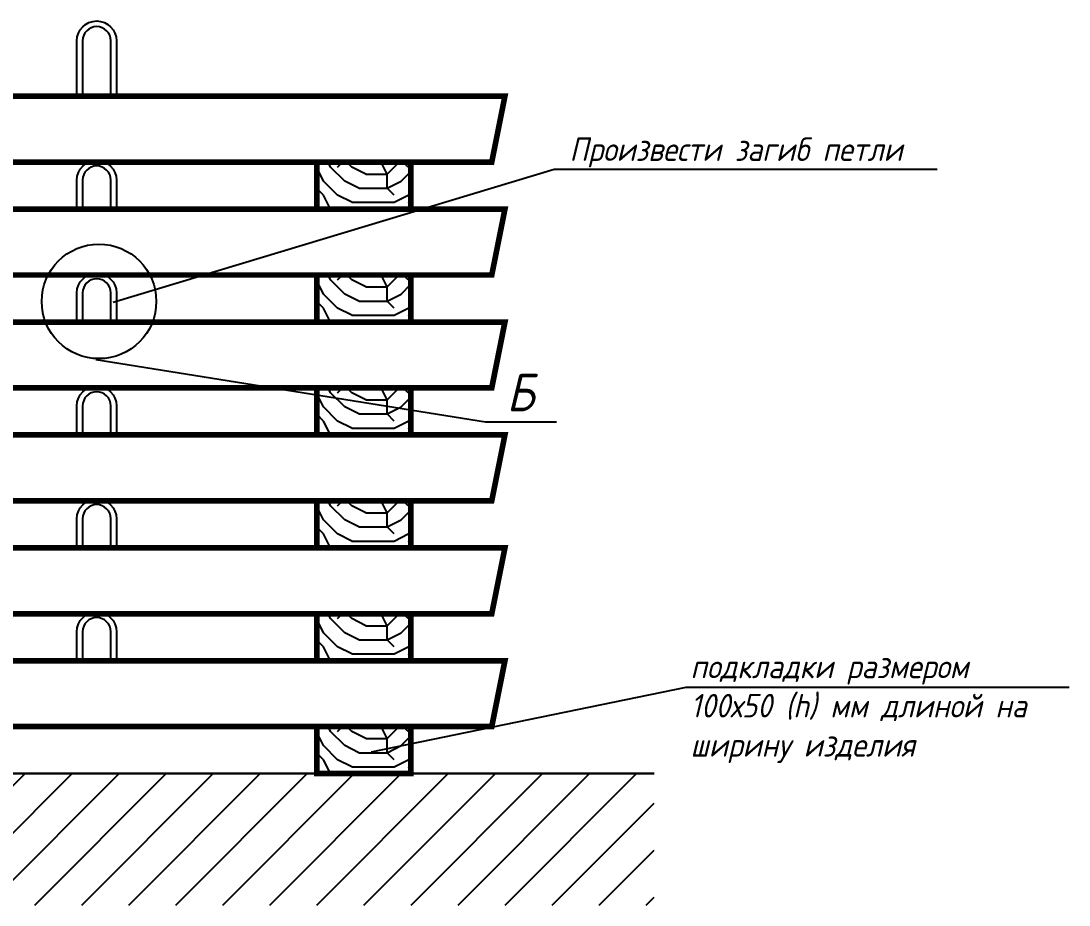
# Model space of a CAD drawing. Header units: millimetres. Extents: x -300689 to 10556, y -104928 to 107291.
# Drawn here: x -16387.2 to -16275.8, y 28388.1 to 28482.1 of the extents above; entities that cross this region are included whole.
import ezdxf

# ---------------------------------------------------------------- set-up
doc = ezdxf.new("R2010")
doc.units = ezdxf.units.MM
doc.layers.add('линии', color=7, linetype='Continuous')
doc.layers.add('Основная', color=7, linetype='Continuous', lineweight=30)
doc.layers.add('толстая', color=7, linetype='Continuous', lineweight=60)
doc.styles.add('чертежный', font='isocpeui.ttf', dxfattribs={"width": 0.9})

msp = doc.modelspace()

# ---------------------------------------------------------------- hatches: boundary and pattern name
at = {"layer": 'линии', "linetype": 'ByBlock', "ltscale": 0.25}
h = msp.add_hatch(dxfattribs=at)
h.set_pattern_fill('TRONCO', color=256, scale=15, style=0, pattern_type=2)
h.set_pattern_definition([(0, (-482.035, -1567.964), (15, 15), [4.5, -10.5]), (0, (-482.035, -1567.214), (15, 15), [4.5, -10.5]), (0, (-481.285, -1565.714), (15, 15), [3, -12]), (0, (-480.535, -1564.214), (15, 15), [2.25, -12.75]), (0, (-480.535, -1562.714), (15, 15), [1.5, -13.5]), (0, (-484.285, -1561.214), (15, 15), [0.75, -3.75, 0.75, -9.75]), (0, (-482.035, -1560.464), (15, 15), [0.75, -6, 2.25, -6]), (0, (-479.035, -1559.714), (15, 15), [0.75, -0.75, 0.75, -12.75]), (0, (-479.785, -1558.964), (15, 15), [0.75, -14.25]), (0, (-480.535, -1557.464), (15, 15), [2.25, -12.75]), (0, (-480.535, -1555.964), (15, 15), [3, -12]), (0, (-481.285, -1554.464), (15, 15), [3.75, -4.5, 0.75, -6]), (90, (-487.285, -1563.464), (-15, 15), [0.75, -1.5, 3.75, -9]), (90, (-486.535, -1561.964), (-15, 15), [0.75, -0.75, 2.25, -11.25]), (90, (-485.785, -1555.964), (-15, 15), [1.5, -13.5]), (90, (-485.035, -1561.964), (-15, 15), [3, -4.5, 0.75, -6.75]), (90, (-484.285, -1553.714), (-15, 15), [0.75, -14.25]), (90, (-483.535, -1561.214), (-15, 15), [2.25, -12.75]), (90, (-482.035, -1560.464), (-15, 15), [1.5, -13.5]), (90, (-480.535, -1560.464), (-15, 15), [0.75, -2.25, 2.25, -9.75]), (90, (-479.785, -1559.714), (-15, 15), [0.75, -14.25]), (90, (-479.035, -1562.714), (-15, 15), [2.1, -12.9]), (90, (-478.285, -1565.714), (-15, 15), [1.5, -13.5]), (90, (-476.785, -1559.714), (-15, 15), [0.75, -14.25]), (90, (-475.285, -1560.464), (-15, 15), [2.25, -12.75]), (90, (-473.785, -1560.464), (-15, 15), [2.25, -12.75]), (45, (-476.035, -1566.464), (2e-15, 15), [1.06065, -1.06065, 1.06065, -18.0312534]), (45, (-479.035, -1562.714), (2e-15, 15), [2.1213, -19.0919034]), (45, (-485.035, -1555.214), (2e-15, 15), [2.1213, -19.0919034]), (45, (-482.035, -1558.964), (2e-15, 15), [2.1213, -19.0919034]), (45, (-481.285, -1561.964), (2e-15, 15), [2.1213, -19.0919034]), (45, (-476.785, -1564.964), (2e-15, 15), [2.1213, -19.0919034]), (45, (-478.285, -1564.214), (2e-15, 15), [3.18198, -18.0312234]), (45, (-482.785, -1557.464), (2e-15, 15), [1.06065, -20.1525534]), (45, (-483.535, -1555.964), (2e-15, 15), [1.06065, -20.1525534]), (45, (-477.535, -1555.964), (2e-15, 15), [1.06065, -20.1525534]), (45, (-483.535, -1563.464), (2e-15, 15), [1.06065, -20.1525534]), (45, (-475.285, -1558.214), (2e-15, 15), [1.06065, -20.1525534]), (45, (-480.535, -1559.714), (2e-15, 15), [1.06065, -20.1525534]), (45, (-479.035, -1558.214), (2e-15, 15), [1.06065, -20.1525534]), (135, (-479.785, -1561.214), (-15, 2e-15), [1.06065, -1.06065, 3.18198, -15.9099234]), (135, (-477.535, -1561.214), (-15, 2e-15), [1.06065, -20.1525534]), (135, (-477.535, -1566.464), (-15, 2e-15), [1.06065, -20.1525534]), (135, (-480.535, -1562.714), (-15, 2e-15), [1.06065, -20.1525534]), (135, (-478.285, -1559.714), (-15, 2e-15), [1.06065, -20.1525534]), (135, (-482.035, -1563.464), (-15, 2e-15), [1.06065, -20.1525534]), (135, (-476.035, -1563.464), (-15, 2e-15), [1.06065, -20.1525534]), (135, (-486.535, -1567.964), (-15, 2e-15), [1.06065, -20.1525534]), (135, (-485.785, -1567.214), (-15, 2e-15), [2.1213, -19.0919034]), (135, (-485.035, -1566.464), (-15, 2e-15), [2.1213, -19.0919034]), (135, (-483.535, -1566.464), (-15, 2e-15), [2.1213, -19.0919034]), (135, (-482.785, -1564.964), (-15, 2e-15), [2.1213, -19.0919034]), (135, (-476.785, -1558.964), (-15, 2e-15), [2.1213, -19.0919034]), (135, (-473.785, -1566.464), (-15, 2e-15), [2.1213, -19.0919034]), (135, (-473.035, -1554.464), (-15, 2e-15), [2.1213, -19.0919034]), (135, (-473.035, -1555.964), (-15, 2e-15), [2.1213, -19.0919034]), (135, (-474.535, -1556.714), (-15, 2e-15), [2.1213, -19.0919034]), (135, (-485.035, -1556.714), (-15, 2e-15), [3.18198, -18.0312234]), (135, (-475.285, -1558.214), (-15, 2e-15), [3.18198, -18.0312234]), (26.565051, (-483.535, -1553.714), (15, 6e-09), [1.677, -31.8640197]), (26.565051, (-483.535, -1561.214), (15, 6e-09), [1.677, -31.8640197]), (26.565051, (-482.035, -1556.714), (15, 6e-09), [1.677, -31.8640197]), (26.565051, (-477.535, -1567.214), (15, 6e-09), [1.677, -31.8640197]), (26.565051, (-478.285, -1565.714), (15, 6e-09), [1.677, -31.8640197]), (26.565051, (-482.785, -1562.714), (15, 6e-09), [1.677, -31.8640197]), (26.565051, (-482.785, -1555.214), (15, 6e-09), [1.677, -31.8640197]), (26.565051, (-478.285, -1559.714), (15, 6e-09), [3.354, -30.1870197]), (63.434949, (-478.285, -1557.464), (8e-10, 15), [1.677, -31.8640197]), (63.434949, (-476.035, -1561.964), (8e-10, 15), [1.677, -31.8640197]), (63.434949, (-483.535, -1558.964), (8e-10, 15), [1.677, -31.8640197]), (63.434949, (-486.535, -1558.214), (8e-10, 15), [1.677, -31.8640197]), (63.434949, (-477.535, -1561.214), (8e-10, 15), [1.677, -31.8640197]), (63.434949, (-479.035, -1561.214), (8e-10, 15), [1.677, -31.8640197]), (63.434949, (-485.035, -1558.964), (8e-10, 15), [3.354, -30.1870197]), (63.434949, (-473.785, -1564.214), (8e-10, 15), [3.354, -30.1870197]), (63.434949, (-475.285, -1563.464), (8e-10, 15), [3.354, -30.1870197]), (116.565051, (-487.285, -1565.714), (-6e-09, 15), [1.677, -31.8640197]), (116.565051, (-487.285, -1557.464), (-6e-09, 15), [1.677, -31.8640197]), (116.565051, (-484.285, -1567.964), (-6e-09, 15), [1.677, -31.8640197]), (116.565051, (-485.785, -1554.464), (-6e-09, 15), [1.677, -31.8640197]), (116.565051, (-484.285, -1563.464), (-6e-09, 15), [1.677, -31.8640197]), (116.565051, (-481.285, -1561.964), (-6e-09, 15), [1.677, -31.8640197]), (116.565051, (-479.785, -1558.964), (-6e-09, 15), [1.677, -31.8640197]), (116.565051, (-486.535, -1564.964), (4.8e-06, 15.0000024), [1.677, -31.8640197]), (116.565051, (-482.785, -1562.714), (-6e-09, 15), [1.677, -31.8640197]), (116.565051, (-478.285, -1564.214), (-6e-09, 15), [1.677, -31.8640197]), (116.565051, (-476.785, -1562.714), (-6e-09, 15), [1.677, -31.8640197]), (116.565051, (-473.785, -1558.214), (-6e-09, 15), [1.677, -31.8640197]), (116.565051, (-485.035, -1553.714), (-6e-09, 15), [1.677, -31.8640197]), (116.565051, (-487.285, -1554.464), (-6e-09, 15), [3.354, -30.1870197]), (116.565051, (-485.035, -1564.964), (-6e-09, 15), [3.354, -30.1870197]), (153.434949, (-487.285, -1567.214), (-15, 8e-10), [1.677, -31.8640197]), (153.434949, (-474.535, -1567.964), (-15, 8e-10), [1.677, -31.8640197]), (153.434949, (-475.285, -1560.464), (-15, 8e-10), [1.677, -31.8640197]), (153.434949, (-481.285, -1565.714), (-15, 8e-10), [1.677, -31.8640197]), (153.434949, (-482.035, -1567.214), (-15, 8e-10), [1.677, -31.8640197]), (153.434949, (-480.535, -1564.214), (-15, 8e-10), [1.677, -31.8640197]), (153.434949, (-476.035, -1555.214), (-15, 8e-10), [1.677, -31.8640197]), (153.434949, (-474.535, -1554.464), (-15, 8e-10), [3.354, -30.1870197])])
h.paths.add_polyline_path([(-16345.7407, 28467.0707), (-16355.7407, 28467.0707), (-16355.7407, 28462.0707), (-16345.7407, 28462.0707)])
h = msp.add_hatch(dxfattribs=at)
h.set_pattern_fill('TRONCO', color=256, scale=15, style=0, pattern_type=2)
h.set_pattern_definition([(0, (-482.035, -1579.964), (15, 15), [4.5, -10.5]), (0, (-482.035, -1579.214), (15, 15), [4.5, -10.5]), (0, (-481.285, -1577.714), (15, 15), [3, -12]), (0, (-480.535, -1576.214), (15, 15), [2.25, -12.75]), (0, (-480.535, -1574.714), (15, 15), [1.5, -13.5]), (0, (-484.285, -1573.214), (15, 15), [0.75, -3.75, 0.75, -9.75]), (0, (-482.035, -1572.464), (15, 15), [0.75, -6, 2.25, -6]), (0, (-479.035, -1571.714), (15, 15), [0.75, -0.75, 0.75, -12.75]), (0, (-479.785, -1570.964), (15, 15), [0.75, -14.25]), (0, (-480.535, -1569.464), (15, 15), [2.25, -12.75]), (0, (-480.535, -1567.964), (15, 15), [3, -12]), (0, (-481.285, -1566.464), (15, 15), [3.75, -4.5, 0.75, -6]), (90, (-487.285, -1575.464), (-15, 15), [0.75, -1.5, 3.75, -9]), (90, (-486.535, -1573.964), (-15, 15), [0.75, -0.75, 2.25, -11.25]), (90, (-485.785, -1567.964), (-15, 15), [1.5, -13.5]), (90, (-485.035, -1573.964), (-15, 15), [3, -4.5, 0.75, -6.75]), (90, (-484.285, -1565.714), (-15, 15), [0.75, -14.25]), (90, (-483.535, -1573.214), (-15, 15), [2.25, -12.75]), (90, (-482.035, -1572.464), (-15, 15), [1.5, -13.5]), (90, (-480.535, -1572.464), (-15, 15), [0.75, -2.25, 2.25, -9.75]), (90, (-479.785, -1571.714), (-15, 15), [0.75, -14.25]), (90, (-479.035, -1574.714), (-15, 15), [2.1, -12.9]), (90, (-478.285, -1577.714), (-15, 15), [1.5, -13.5]), (90, (-476.785, -1571.714), (-15, 15), [0.75, -14.25]), (90, (-475.285, -1572.464), (-15, 15), [2.25, -12.75]), (90, (-473.785, -1572.464), (-15, 15), [2.25, -12.75]), (45, (-476.035, -1578.464), (2e-15, 15), [1.06065, -1.06065, 1.06065, -18.0312534]), (45, (-479.035, -1574.714), (2e-15, 15), [2.1213, -19.0919034]), (45, (-485.035, -1567.214), (2e-15, 15), [2.1213, -19.0919034]), (45, (-482.035, -1570.964), (2e-15, 15), [2.1213, -19.0919034]), (45, (-481.285, -1573.964), (2e-15, 15), [2.1213, -19.0919034]), (45, (-476.785, -1576.964), (2e-15, 15), [2.1213, -19.0919034]), (45, (-478.285, -1576.214), (2e-15, 15), [3.18198, -18.0312234]), (45, (-482.785, -1569.464), (2e-15, 15), [1.06065, -20.1525534]), (45, (-483.535, -1567.964), (2e-15, 15), [1.06065, -20.1525534]), (45, (-477.535, -1567.964), (2e-15, 15), [1.06065, -20.1525534]), (45, (-483.535, -1575.464), (2e-15, 15), [1.06065, -20.1525534]), (45, (-475.285, -1570.214), (2e-15, 15), [1.06065, -20.1525534]), (45, (-480.535, -1571.714), (2e-15, 15), [1.06065, -20.1525534]), (45, (-479.035, -1570.214), (2e-15, 15), [1.06065, -20.1525534]), (135, (-479.785, -1573.214), (-15, 2e-15), [1.06065, -1.06065, 3.18198, -15.9099234]), (135, (-477.535, -1573.214), (-15, 2e-15), [1.06065, -20.1525534]), (135, (-477.535, -1578.464), (-15, 2e-15), [1.06065, -20.1525534]), (135, (-480.535, -1574.714), (-15, 2e-15), [1.06065, -20.1525534]), (135, (-478.285, -1571.714), (-15, 2e-15), [1.06065, -20.1525534]), (135, (-482.035, -1575.464), (-15, 2e-15), [1.06065, -20.1525534]), (135, (-476.035, -1575.464), (-15, 2e-15), [1.06065, -20.1525534]), (135, (-486.535, -1579.964), (-15, 2e-15), [1.06065, -20.1525534]), (135, (-485.785, -1579.214), (-15, 2e-15), [2.1213, -19.0919034]), (135, (-485.035, -1578.464), (-15, 2e-15), [2.1213, -19.0919034]), (135, (-483.535, -1578.464), (-15, 2e-15), [2.1213, -19.0919034]), (135, (-482.785, -1576.964), (-15, 2e-15), [2.1213, -19.0919034]), (135, (-476.785, -1570.964), (-15, 2e-15), [2.1213, -19.0919034]), (135, (-473.785, -1578.464), (-15, 2e-15), [2.1213, -19.0919034]), (135, (-473.035, -1566.464), (-15, 2e-15), [2.1213, -19.0919034]), (135, (-473.035, -1567.964), (-15, 2e-15), [2.1213, -19.0919034]), (135, (-474.535, -1568.714), (-15, 2e-15), [2.1213, -19.0919034]), (135, (-485.035, -1568.714), (-15, 2e-15), [3.18198, -18.0312234]), (135, (-475.285, -1570.214), (-15, 2e-15), [3.18198, -18.0312234]), (26.565051, (-483.535, -1565.714), (15, 6e-09), [1.677, -31.8640197]), (26.565051, (-483.535, -1573.214), (15, 6e-09), [1.677, -31.8640197]), (26.565051, (-482.035, -1568.714), (15, 6e-09), [1.677, -31.8640197]), (26.565051, (-477.535, -1579.214), (15, 6e-09), [1.677, -31.8640197]), (26.565051, (-478.285, -1577.714), (15, 6e-09), [1.677, -31.8640197]), (26.565051, (-482.785, -1574.714), (15, 6e-09), [1.677, -31.8640197]), (26.565051, (-482.785, -1567.214), (15, 6e-09), [1.677, -31.8640197]), (26.565051, (-478.285, -1571.714), (15, 6e-09), [3.354, -30.1870197]), (63.434949, (-478.285, -1569.464), (8e-10, 15), [1.677, -31.8640197]), (63.434949, (-476.035, -1573.964), (8e-10, 15), [1.677, -31.8640197]), (63.434949, (-483.535, -1570.964), (8e-10, 15), [1.677, -31.8640197]), (63.434949, (-486.535, -1570.214), (8e-10, 15), [1.677, -31.8640197]), (63.434949, (-477.535, -1573.214), (8e-10, 15), [1.677, -31.8640197]), (63.434949, (-479.035, -1573.214), (8e-10, 15), [1.677, -31.8640197]), (63.434949, (-485.035, -1570.964), (8e-10, 15), [3.354, -30.1870197]), (63.434949, (-473.785, -1576.214), (8e-10, 15), [3.354, -30.1870197]), (63.434949, (-475.285, -1575.464), (8e-10, 15), [3.354, -30.1870197]), (116.565051, (-487.285, -1577.714), (-6e-09, 15), [1.677, -31.8640197]), (116.565051, (-487.285, -1569.464), (-6e-09, 15), [1.677, -31.8640197]), (116.565051, (-484.285, -1579.964), (-6e-09, 15), [1.677, -31.8640197]), (116.565051, (-485.785, -1566.464), (-6e-09, 15), [1.677, -31.8640197]), (116.565051, (-484.285, -1575.464), (-6e-09, 15), [1.677, -31.8640197]), (116.565051, (-481.285, -1573.964), (-6e-09, 15), [1.677, -31.8640197]), (116.565051, (-479.785, -1570.964), (-6e-09, 15), [1.677, -31.8640197]), (116.565051, (-486.535, -1576.964), (4.8e-06, 15.0000024), [1.677, -31.8640197]), (116.565051, (-482.785, -1574.714), (-6e-09, 15), [1.677, -31.8640197]), (116.565051, (-478.285, -1576.214), (-6e-09, 15), [1.677, -31.8640197]), (116.565051, (-476.785, -1574.714), (-6e-09, 15), [1.677, -31.8640197]), (116.565051, (-473.785, -1570.214), (-6e-09, 15), [1.677, -31.8640197]), (116.565051, (-485.035, -1565.714), (-6e-09, 15), [1.677, -31.8640197]), (116.565051, (-487.285, -1566.464), (-6e-09, 15), [3.354, -30.1870197]), (116.565051, (-485.035, -1576.964), (-6e-09, 15), [3.354, -30.1870197]), (153.434949, (-487.285, -1579.214), (-15, 8e-10), [1.677, -31.8640197]), (153.434949, (-474.535, -1579.964), (-15, 8e-10), [1.677, -31.8640197]), (153.434949, (-475.285, -1572.464), (-15, 8e-10), [1.677, -31.8640197]), (153.434949, (-481.285, -1577.714), (-15, 8e-10), [1.677, -31.8640197]), (153.434949, (-482.035, -1579.214), (-15, 8e-10), [1.677, -31.8640197]), (153.434949, (-480.535, -1576.214), (-15, 8e-10), [1.677, -31.8640197]), (153.434949, (-476.035, -1567.214), (-15, 8e-10), [1.677, -31.8640197]), (153.434949, (-474.535, -1566.464), (-15, 8e-10), [3.354, -30.1870197])])
h.paths.add_polyline_path([(-16345.7407, 28455.0707), (-16355.7407, 28455.0707), (-16355.7407, 28450.0707), (-16345.7407, 28450.0707)])
h = msp.add_hatch(dxfattribs=at)
h.set_pattern_fill('TRONCO', color=256, scale=15, style=0, pattern_type=2)
h.set_pattern_definition([(0, (-482.035, -1591.964), (15, 15), [4.5, -10.5]), (0, (-482.035, -1591.214), (15, 15), [4.5, -10.5]), (0, (-481.285, -1589.714), (15, 15), [3, -12]), (0, (-480.535, -1588.214), (15, 15), [2.25, -12.75]), (0, (-480.535, -1586.714), (15, 15), [1.5, -13.5]), (0, (-484.285, -1585.214), (15, 15), [0.75, -3.75, 0.75, -9.75]), (0, (-482.035, -1584.464), (15, 15), [0.75, -6, 2.25, -6]), (0, (-479.035, -1583.714), (15, 15), [0.75, -0.75, 0.75, -12.75]), (0, (-479.785, -1582.964), (15, 15), [0.75, -14.25]), (0, (-480.535, -1581.464), (15, 15), [2.25, -12.75]), (0, (-480.535, -1579.964), (15, 15), [3, -12]), (0, (-481.285, -1578.464), (15, 15), [3.75, -4.5, 0.75, -6]), (90, (-487.285, -1587.464), (-15, 15), [0.75, -1.5, 3.75, -9]), (90, (-486.535, -1585.964), (-15, 15), [0.75, -0.75, 2.25, -11.25]), (90, (-485.785, -1579.964), (-15, 15), [1.5, -13.5]), (90, (-485.035, -1585.964), (-15, 15), [3, -4.5, 0.75, -6.75]), (90, (-484.285, -1577.714), (-15, 15), [0.75, -14.25]), (90, (-483.535, -1585.214), (-15, 15), [2.25, -12.75]), (90, (-482.035, -1584.464), (-15, 15), [1.5, -13.5]), (90, (-480.535, -1584.464), (-15, 15), [0.75, -2.25, 2.25, -9.75]), (90, (-479.785, -1583.714), (-15, 15), [0.75, -14.25]), (90, (-479.035, -1586.714), (-15, 15), [2.1, -12.9]), (90, (-478.285, -1589.714), (-15, 15), [1.5, -13.5]), (90, (-476.785, -1583.714), (-15, 15), [0.75, -14.25]), (90, (-475.285, -1584.464), (-15, 15), [2.25, -12.75]), (90, (-473.785, -1584.464), (-15, 15), [2.25, -12.75]), (45, (-476.035, -1590.464), (2e-15, 15), [1.06065, -1.06065, 1.06065, -18.0312534]), (45, (-479.035, -1586.714), (2e-15, 15), [2.1213, -19.0919034]), (45, (-485.035, -1579.214), (2e-15, 15), [2.1213, -19.0919034]), (45, (-482.035, -1582.964), (2e-15, 15), [2.1213, -19.0919034]), (45, (-481.285, -1585.964), (2e-15, 15), [2.1213, -19.0919034]), (45, (-476.785, -1588.964), (2e-15, 15), [2.1213, -19.0919034]), (45, (-478.285, -1588.214), (2e-15, 15), [3.18198, -18.0312234]), (45, (-482.785, -1581.464), (2e-15, 15), [1.06065, -20.1525534]), (45, (-483.535, -1579.964), (2e-15, 15), [1.06065, -20.1525534]), (45, (-477.535, -1579.964), (2e-15, 15), [1.06065, -20.1525534]), (45, (-483.535, -1587.464), (2e-15, 15), [1.06065, -20.1525534]), (45, (-475.285, -1582.214), (2e-15, 15), [1.06065, -20.1525534]), (45, (-480.535, -1583.714), (2e-15, 15), [1.06065, -20.1525534]), (45, (-479.035, -1582.214), (2e-15, 15), [1.06065, -20.1525534]), (135, (-479.785, -1585.214), (-15, 2e-15), [1.06065, -1.06065, 3.18198, -15.9099234]), (135, (-477.535, -1585.214), (-15, 2e-15), [1.06065, -20.1525534]), (135, (-477.535, -1590.464), (-15, 2e-15), [1.06065, -20.1525534]), (135, (-480.535, -1586.714), (-15, 2e-15), [1.06065, -20.1525534]), (135, (-478.285, -1583.714), (-15, 2e-15), [1.06065, -20.1525534]), (135, (-482.035, -1587.464), (-15, 2e-15), [1.06065, -20.1525534]), (135, (-476.035, -1587.464), (-15, 2e-15), [1.06065, -20.1525534]), (135, (-486.535, -1591.964), (-15, 2e-15), [1.06065, -20.1525534]), (135, (-485.785, -1591.214), (-15, 2e-15), [2.1213, -19.0919034]), (135, (-485.035, -1590.464), (-15, 2e-15), [2.1213, -19.0919034]), (135, (-483.535, -1590.464), (-15, 2e-15), [2.1213, -19.0919034]), (135, (-482.785, -1588.964), (-15, 2e-15), [2.1213, -19.0919034]), (135, (-476.785, -1582.964), (-15, 2e-15), [2.1213, -19.0919034]), (135, (-473.785, -1590.464), (-15, 2e-15), [2.1213, -19.0919034]), (135, (-473.035, -1578.464), (-15, 2e-15), [2.1213, -19.0919034]), (135, (-473.035, -1579.964), (-15, 2e-15), [2.1213, -19.0919034]), (135, (-474.535, -1580.714), (-15, 2e-15), [2.1213, -19.0919034]), (135, (-485.035, -1580.714), (-15, 2e-15), [3.18198, -18.0312234]), (135, (-475.285, -1582.214), (-15, 2e-15), [3.18198, -18.0312234]), (26.565051, (-483.535, -1577.714), (15, 6e-09), [1.677, -31.8640197]), (26.565051, (-483.535, -1585.214), (15, 6e-09), [1.677, -31.8640197]), (26.565051, (-482.035, -1580.714), (15, 6e-09), [1.677, -31.8640197]), (26.565051, (-477.535, -1591.214), (15, 6e-09), [1.677, -31.8640197]), (26.565051, (-478.285, -1589.714), (15, 6e-09), [1.677, -31.8640197]), (26.565051, (-482.785, -1586.714), (15, 6e-09), [1.677, -31.8640197]), (26.565051, (-482.785, -1579.214), (15, 6e-09), [1.677, -31.8640197]), (26.565051, (-478.285, -1583.714), (15, 6e-09), [3.354, -30.1870197]), (63.434949, (-478.285, -1581.464), (8e-10, 15), [1.677, -31.8640197]), (63.434949, (-476.035, -1585.964), (8e-10, 15), [1.677, -31.8640197]), (63.434949, (-483.535, -1582.964), (8e-10, 15), [1.677, -31.8640197]), (63.434949, (-486.535, -1582.214), (8e-10, 15), [1.677, -31.8640197]), (63.434949, (-477.535, -1585.214), (8e-10, 15), [1.677, -31.8640197]), (63.434949, (-479.035, -1585.214), (8e-10, 15), [1.677, -31.8640197]), (63.434949, (-485.035, -1582.964), (8e-10, 15), [3.354, -30.1870197]), (63.434949, (-473.785, -1588.214), (8e-10, 15), [3.354, -30.1870197]), (63.434949, (-475.285, -1587.464), (8e-10, 15), [3.354, -30.1870197]), (116.565051, (-487.285, -1589.714), (-6e-09, 15), [1.677, -31.8640197]), (116.565051, (-487.285, -1581.464), (-6e-09, 15), [1.677, -31.8640197]), (116.565051, (-484.285, -1591.964), (-6e-09, 15), [1.677, -31.8640197]), (116.565051, (-485.785, -1578.464), (-6e-09, 15), [1.677, -31.8640197]), (116.565051, (-484.285, -1587.464), (-6e-09, 15), [1.677, -31.8640197]), (116.565051, (-481.285, -1585.964), (-6e-09, 15), [1.677, -31.8640197]), (116.565051, (-479.785, -1582.964), (-6e-09, 15), [1.677, -31.8640197]), (116.565051, (-486.535, -1588.964), (4.8e-06, 15.0000024), [1.677, -31.8640197]), (116.565051, (-482.785, -1586.714), (-6e-09, 15), [1.677, -31.8640197]), (116.565051, (-478.285, -1588.214), (-6e-09, 15), [1.677, -31.8640197]), (116.565051, (-476.785, -1586.714), (-6e-09, 15), [1.677, -31.8640197]), (116.565051, (-473.785, -1582.214), (-6e-09, 15), [1.677, -31.8640197]), (116.565051, (-485.035, -1577.714), (-6e-09, 15), [1.677, -31.8640197]), (116.565051, (-487.285, -1578.464), (-6e-09, 15), [3.354, -30.1870197]), (116.565051, (-485.035, -1588.964), (-6e-09, 15), [3.354, -30.1870197]), (153.434949, (-487.285, -1591.214), (-15, 8e-10), [1.677, -31.8640197]), (153.434949, (-474.535, -1591.964), (-15, 8e-10), [1.677, -31.8640197]), (153.434949, (-475.285, -1584.464), (-15, 8e-10), [1.677, -31.8640197]), (153.434949, (-481.285, -1589.714), (-15, 8e-10), [1.677, -31.8640197]), (153.434949, (-482.035, -1591.214), (-15, 8e-10), [1.677, -31.8640197]), (153.434949, (-480.535, -1588.214), (-15, 8e-10), [1.677, -31.8640197]), (153.434949, (-476.035, -1579.214), (-15, 8e-10), [1.677, -31.8640197]), (153.434949, (-474.535, -1578.464), (-15, 8e-10), [3.354, -30.1870197])])
h.paths.add_polyline_path([(-16345.7407, 28443.0707), (-16355.7407, 28443.0707), (-16355.7407, 28438.0707), (-16345.7407, 28438.0707)])
h = msp.add_hatch(dxfattribs=at)
h.set_pattern_fill('TRONCO', color=256, scale=15, style=0, pattern_type=2)
h.set_pattern_definition([(0, (-482.035, -1603.964), (15, 15), [4.5, -10.5]), (0, (-482.035, -1603.214), (15, 15), [4.5, -10.5]), (0, (-481.285, -1601.714), (15, 15), [3, -12]), (0, (-480.535, -1600.214), (15, 15), [2.25, -12.75]), (0, (-480.535, -1598.714), (15, 15), [1.5, -13.5]), (0, (-484.285, -1597.214), (15, 15), [0.75, -3.75, 0.75, -9.75]), (0, (-482.035, -1596.464), (15, 15), [0.75, -6, 2.25, -6]), (0, (-479.035, -1595.714), (15, 15), [0.75, -0.75, 0.75, -12.75]), (0, (-479.785, -1594.964), (15, 15), [0.75, -14.25]), (0, (-480.535, -1593.464), (15, 15), [2.25, -12.75]), (0, (-480.535, -1591.964), (15, 15), [3, -12]), (0, (-481.285, -1590.464), (15, 15), [3.75, -4.5, 0.75, -6]), (90, (-487.285, -1599.464), (-15, 15), [0.75, -1.5, 3.75, -9]), (90, (-486.535, -1597.964), (-15, 15), [0.75, -0.75, 2.25, -11.25]), (90, (-485.785, -1591.964), (-15, 15), [1.5, -13.5]), (90, (-485.035, -1597.964), (-15, 15), [3, -4.5, 0.75, -6.75]), (90, (-484.285, -1589.714), (-15, 15), [0.75, -14.25]), (90, (-483.535, -1597.214), (-15, 15), [2.25, -12.75]), (90, (-482.035, -1596.464), (-15, 15), [1.5, -13.5]), (90, (-480.535, -1596.464), (-15, 15), [0.75, -2.25, 2.25, -9.75]), (90, (-479.785, -1595.714), (-15, 15), [0.75, -14.25]), (90, (-479.035, -1598.714), (-15, 15), [2.1, -12.9]), (90, (-478.285, -1601.714), (-15, 15), [1.5, -13.5]), (90, (-476.785, -1595.714), (-15, 15), [0.75, -14.25]), (90, (-475.285, -1596.464), (-15, 15), [2.25, -12.75]), (90, (-473.785, -1596.464), (-15, 15), [2.25, -12.75]), (45, (-476.035, -1602.464), (2e-15, 15), [1.06065, -1.06065, 1.06065, -18.0312534]), (45, (-479.035, -1598.714), (2e-15, 15), [2.1213, -19.0919034]), (45, (-485.035, -1591.214), (2e-15, 15), [2.1213, -19.0919034]), (45, (-482.035, -1594.964), (2e-15, 15), [2.1213, -19.0919034]), (45, (-481.285, -1597.964), (2e-15, 15), [2.1213, -19.0919034]), (45, (-476.785, -1600.964), (2e-15, 15), [2.1213, -19.0919034]), (45, (-478.285, -1600.214), (2e-15, 15), [3.18198, -18.0312234]), (45, (-482.785, -1593.464), (2e-15, 15), [1.06065, -20.1525534]), (45, (-483.535, -1591.964), (2e-15, 15), [1.06065, -20.1525534]), (45, (-477.535, -1591.964), (2e-15, 15), [1.06065, -20.1525534]), (45, (-483.535, -1599.464), (2e-15, 15), [1.06065, -20.1525534]), (45, (-475.285, -1594.214), (2e-15, 15), [1.06065, -20.1525534]), (45, (-480.535, -1595.714), (2e-15, 15), [1.06065, -20.1525534]), (45, (-479.035, -1594.214), (2e-15, 15), [1.06065, -20.1525534]), (135, (-479.785, -1597.214), (-15, 2e-15), [1.06065, -1.06065, 3.18198, -15.9099234]), (135, (-477.535, -1597.214), (-15, 2e-15), [1.06065, -20.1525534]), (135, (-477.535, -1602.464), (-15, 2e-15), [1.06065, -20.1525534]), (135, (-480.535, -1598.714), (-15, 2e-15), [1.06065, -20.1525534]), (135, (-478.285, -1595.714), (-15, 2e-15), [1.06065, -20.1525534]), (135, (-482.035, -1599.464), (-15, 2e-15), [1.06065, -20.1525534]), (135, (-476.035, -1599.464), (-15, 2e-15), [1.06065, -20.1525534]), (135, (-486.535, -1603.964), (-15, 2e-15), [1.06065, -20.1525534]), (135, (-485.785, -1603.214), (-15, 2e-15), [2.1213, -19.0919034]), (135, (-485.035, -1602.464), (-15, 2e-15), [2.1213, -19.0919034]), (135, (-483.535, -1602.464), (-15, 2e-15), [2.1213, -19.0919034]), (135, (-482.785, -1600.964), (-15, 2e-15), [2.1213, -19.0919034]), (135, (-476.785, -1594.964), (-15, 2e-15), [2.1213, -19.0919034]), (135, (-473.785, -1602.464), (-15, 2e-15), [2.1213, -19.0919034]), (135, (-473.035, -1590.464), (-15, 2e-15), [2.1213, -19.0919034]), (135, (-473.035, -1591.964), (-15, 2e-15), [2.1213, -19.0919034]), (135, (-474.535, -1592.714), (-15, 2e-15), [2.1213, -19.0919034]), (135, (-485.035, -1592.714), (-15, 2e-15), [3.18198, -18.0312234]), (135, (-475.285, -1594.214), (-15, 2e-15), [3.18198, -18.0312234]), (26.565051, (-483.535, -1589.714), (15, 6e-09), [1.677, -31.8640197]), (26.565051, (-483.535, -1597.214), (15, 6e-09), [1.677, -31.8640197]), (26.565051, (-482.035, -1592.714), (15, 6e-09), [1.677, -31.8640197]), (26.565051, (-477.535, -1603.214), (15, 6e-09), [1.677, -31.8640197]), (26.565051, (-478.285, -1601.714), (15, 6e-09), [1.677, -31.8640197]), (26.565051, (-482.785, -1598.714), (15, 6e-09), [1.677, -31.8640197]), (26.565051, (-482.785, -1591.214), (15, 6e-09), [1.677, -31.8640197]), (26.565051, (-478.285, -1595.714), (15, 6e-09), [3.354, -30.1870197]), (63.434949, (-478.285, -1593.464), (8e-10, 15), [1.677, -31.8640197]), (63.434949, (-476.035, -1597.964), (8e-10, 15), [1.677, -31.8640197]), (63.434949, (-483.535, -1594.964), (8e-10, 15), [1.677, -31.8640197]), (63.434949, (-486.535, -1594.214), (8e-10, 15), [1.677, -31.8640197]), (63.434949, (-477.535, -1597.214), (8e-10, 15), [1.677, -31.8640197]), (63.434949, (-479.035, -1597.214), (8e-10, 15), [1.677, -31.8640197]), (63.434949, (-485.035, -1594.964), (8e-10, 15), [3.354, -30.1870197]), (63.434949, (-473.785, -1600.214), (8e-10, 15), [3.354, -30.1870197]), (63.434949, (-475.285, -1599.464), (8e-10, 15), [3.354, -30.1870197]), (116.565051, (-487.285, -1601.714), (-6e-09, 15), [1.677, -31.8640197]), (116.565051, (-487.285, -1593.464), (-6e-09, 15), [1.677, -31.8640197]), (116.565051, (-484.285, -1603.964), (-6e-09, 15), [1.677, -31.8640197]), (116.565051, (-485.785, -1590.464), (-6e-09, 15), [1.677, -31.8640197]), (116.565051, (-484.285, -1599.464), (-6e-09, 15), [1.677, -31.8640197]), (116.565051, (-481.285, -1597.964), (-6e-09, 15), [1.677, -31.8640197]), (116.565051, (-479.785, -1594.964), (-6e-09, 15), [1.677, -31.8640197]), (116.565051, (-486.535, -1600.964), (4.8e-06, 15.0000024), [1.677, -31.8640197]), (116.565051, (-482.785, -1598.714), (-6e-09, 15), [1.677, -31.8640197]), (116.565051, (-478.285, -1600.214), (-6e-09, 15), [1.677, -31.8640197]), (116.565051, (-476.785, -1598.714), (-6e-09, 15), [1.677, -31.8640197]), (116.565051, (-473.785, -1594.214), (-6e-09, 15), [1.677, -31.8640197]), (116.565051, (-485.035, -1589.714), (-6e-09, 15), [1.677, -31.8640197]), (116.565051, (-487.285, -1590.464), (-6e-09, 15), [3.354, -30.1870197]), (116.565051, (-485.035, -1600.964), (-6e-09, 15), [3.354, -30.1870197]), (153.434949, (-487.285, -1603.214), (-15, 8e-10), [1.677, -31.8640197]), (153.434949, (-474.535, -1603.964), (-15, 8e-10), [1.677, -31.8640197]), (153.434949, (-475.285, -1596.464), (-15, 8e-10), [1.677, -31.8640197]), (153.434949, (-481.285, -1601.714), (-15, 8e-10), [1.677, -31.8640197]), (153.434949, (-482.035, -1603.214), (-15, 8e-10), [1.677, -31.8640197]), (153.434949, (-480.535, -1600.214), (-15, 8e-10), [1.677, -31.8640197]), (153.434949, (-476.035, -1591.214), (-15, 8e-10), [1.677, -31.8640197]), (153.434949, (-474.535, -1590.464), (-15, 8e-10), [3.354, -30.1870197])])
h.paths.add_polyline_path([(-16345.7407, 28431.0707), (-16355.7407, 28431.0707), (-16355.7407, 28426.0707), (-16345.7407, 28426.0707)])
h = msp.add_hatch(dxfattribs=at)
h.set_pattern_fill('TRONCO', color=256, scale=15, style=0, pattern_type=2)
h.set_pattern_definition([(0, (-482.035, -1615.964), (15, 15), [4.5, -10.5]), (0, (-482.035, -1615.214), (15, 15), [4.5, -10.5]), (0, (-481.285, -1613.714), (15, 15), [3, -12]), (0, (-480.535, -1612.214), (15, 15), [2.25, -12.75]), (0, (-480.535, -1610.714), (15, 15), [1.5, -13.5]), (0, (-484.285, -1609.214), (15, 15), [0.75, -3.75, 0.75, -9.75]), (0, (-482.035, -1608.464), (15, 15), [0.75, -6, 2.25, -6]), (0, (-479.035, -1607.714), (15, 15), [0.75, -0.75, 0.75, -12.75]), (0, (-479.785, -1606.964), (15, 15), [0.75, -14.25]), (0, (-480.535, -1605.464), (15, 15), [2.25, -12.75]), (0, (-480.535, -1603.964), (15, 15), [3, -12]), (0, (-481.285, -1602.464), (15, 15), [3.75, -4.5, 0.75, -6]), (90, (-487.285, -1611.464), (-15, 15), [0.75, -1.5, 3.75, -9]), (90, (-486.535, -1609.964), (-15, 15), [0.75, -0.75, 2.25, -11.25]), (90, (-485.785, -1603.964), (-15, 15), [1.5, -13.5]), (90, (-485.035, -1609.964), (-15, 15), [3, -4.5, 0.75, -6.75]), (90, (-484.285, -1601.714), (-15, 15), [0.75, -14.25]), (90, (-483.535, -1609.214), (-15, 15), [2.25, -12.75]), (90, (-482.035, -1608.464), (-15, 15), [1.5, -13.5]), (90, (-480.535, -1608.464), (-15, 15), [0.75, -2.25, 2.25, -9.75]), (90, (-479.785, -1607.714), (-15, 15), [0.75, -14.25]), (90, (-479.035, -1610.714), (-15, 15), [2.1, -12.9]), (90, (-478.285, -1613.714), (-15, 15), [1.5, -13.5]), (90, (-476.785, -1607.714), (-15, 15), [0.75, -14.25]), (90, (-475.285, -1608.464), (-15, 15), [2.25, -12.75]), (90, (-473.785, -1608.464), (-15, 15), [2.25, -12.75]), (45, (-476.035, -1614.464), (2e-15, 15), [1.06065, -1.06065, 1.06065, -18.0312534]), (45, (-479.035, -1610.714), (2e-15, 15), [2.1213, -19.0919034]), (45, (-485.035, -1603.214), (2e-15, 15), [2.1213, -19.0919034]), (45, (-482.035, -1606.964), (2e-15, 15), [2.1213, -19.0919034]), (45, (-481.285, -1609.964), (2e-15, 15), [2.1213, -19.0919034]), (45, (-476.785, -1612.964), (2e-15, 15), [2.1213, -19.0919034]), (45, (-478.285, -1612.214), (2e-15, 15), [3.18198, -18.0312234]), (45, (-482.785, -1605.464), (2e-15, 15), [1.06065, -20.1525534]), (45, (-483.535, -1603.964), (2e-15, 15), [1.06065, -20.1525534]), (45, (-477.535, -1603.964), (2e-15, 15), [1.06065, -20.1525534]), (45, (-483.535, -1611.464), (2e-15, 15), [1.06065, -20.1525534]), (45, (-475.285, -1606.214), (2e-15, 15), [1.06065, -20.1525534]), (45, (-480.535, -1607.714), (2e-15, 15), [1.06065, -20.1525534]), (45, (-479.035, -1606.214), (2e-15, 15), [1.06065, -20.1525534]), (135, (-479.785, -1609.214), (-15, 2e-15), [1.06065, -1.06065, 3.18198, -15.9099234]), (135, (-477.535, -1609.214), (-15, 2e-15), [1.06065, -20.1525534]), (135, (-477.535, -1614.464), (-15, 2e-15), [1.06065, -20.1525534]), (135, (-480.535, -1610.714), (-15, 2e-15), [1.06065, -20.1525534]), (135, (-478.285, -1607.714), (-15, 2e-15), [1.06065, -20.1525534]), (135, (-482.035, -1611.464), (-15, 2e-15), [1.06065, -20.1525534]), (135, (-476.035, -1611.464), (-15, 2e-15), [1.06065, -20.1525534]), (135, (-486.535, -1615.964), (-15, 2e-15), [1.06065, -20.1525534]), (135, (-485.785, -1615.214), (-15, 2e-15), [2.1213, -19.0919034]), (135, (-485.035, -1614.464), (-15, 2e-15), [2.1213, -19.0919034]), (135, (-483.535, -1614.464), (-15, 2e-15), [2.1213, -19.0919034]), (135, (-482.785, -1612.964), (-15, 2e-15), [2.1213, -19.0919034]), (135, (-476.785, -1606.964), (-15, 2e-15), [2.1213, -19.0919034]), (135, (-473.785, -1614.464), (-15, 2e-15), [2.1213, -19.0919034]), (135, (-473.035, -1602.464), (-15, 2e-15), [2.1213, -19.0919034]), (135, (-473.035, -1603.964), (-15, 2e-15), [2.1213, -19.0919034]), (135, (-474.535, -1604.714), (-15, 2e-15), [2.1213, -19.0919034]), (135, (-485.035, -1604.714), (-15, 2e-15), [3.18198, -18.0312234]), (135, (-475.285, -1606.214), (-15, 2e-15), [3.18198, -18.0312234]), (26.565051, (-483.535, -1601.714), (15, 6e-09), [1.677, -31.8640197]), (26.565051, (-483.535, -1609.214), (15, 6e-09), [1.677, -31.8640197]), (26.565051, (-482.035, -1604.714), (15, 6e-09), [1.677, -31.8640197]), (26.565051, (-477.535, -1615.214), (15, 6e-09), [1.677, -31.8640197]), (26.565051, (-478.285, -1613.714), (15, 6e-09), [1.677, -31.8640197]), (26.565051, (-482.785, -1610.714), (15, 6e-09), [1.677, -31.8640197]), (26.565051, (-482.785, -1603.214), (15, 6e-09), [1.677, -31.8640197]), (26.565051, (-478.285, -1607.714), (15, 6e-09), [3.354, -30.1870197]), (63.434949, (-478.285, -1605.464), (8e-10, 15), [1.677, -31.8640197]), (63.434949, (-476.035, -1609.964), (8e-10, 15), [1.677, -31.8640197]), (63.434949, (-483.535, -1606.964), (8e-10, 15), [1.677, -31.8640197]), (63.434949, (-486.535, -1606.214), (8e-10, 15), [1.677, -31.8640197]), (63.434949, (-477.535, -1609.214), (8e-10, 15), [1.677, -31.8640197]), (63.434949, (-479.035, -1609.214), (8e-10, 15), [1.677, -31.8640197]), (63.434949, (-485.035, -1606.964), (8e-10, 15), [3.354, -30.1870197]), (63.434949, (-473.785, -1612.214), (8e-10, 15), [3.354, -30.1870197]), (63.434949, (-475.285, -1611.464), (8e-10, 15), [3.354, -30.1870197]), (116.565051, (-487.285, -1613.714), (-6e-09, 15), [1.677, -31.8640197]), (116.565051, (-487.285, -1605.464), (-6e-09, 15), [1.677, -31.8640197]), (116.565051, (-484.285, -1615.964), (-6e-09, 15), [1.677, -31.8640197]), (116.565051, (-485.785, -1602.464), (-6e-09, 15), [1.677, -31.8640197]), (116.565051, (-484.285, -1611.464), (-6e-09, 15), [1.677, -31.8640197]), (116.565051, (-481.285, -1609.964), (-6e-09, 15), [1.677, -31.8640197]), (116.565051, (-479.785, -1606.964), (-6e-09, 15), [1.677, -31.8640197]), (116.565051, (-486.535, -1612.964), (4.8e-06, 15.0000024), [1.677, -31.8640197]), (116.565051, (-482.785, -1610.714), (-6e-09, 15), [1.677, -31.8640197]), (116.565051, (-478.285, -1612.214), (-6e-09, 15), [1.677, -31.8640197]), (116.565051, (-476.785, -1610.714), (-6e-09, 15), [1.677, -31.8640197]), (116.565051, (-473.785, -1606.214), (-6e-09, 15), [1.677, -31.8640197]), (116.565051, (-485.035, -1601.714), (-6e-09, 15), [1.677, -31.8640197]), (116.565051, (-487.285, -1602.464), (-6e-09, 15), [3.354, -30.1870197]), (116.565051, (-485.035, -1612.964), (-6e-09, 15), [3.354, -30.1870197]), (153.434949, (-487.285, -1615.214), (-15, 8e-10), [1.677, -31.8640197]), (153.434949, (-474.535, -1615.964), (-15, 8e-10), [1.677, -31.8640197]), (153.434949, (-475.285, -1608.464), (-15, 8e-10), [1.677, -31.8640197]), (153.434949, (-481.285, -1613.714), (-15, 8e-10), [1.677, -31.8640197]), (153.434949, (-482.035, -1615.214), (-15, 8e-10), [1.677, -31.8640197]), (153.434949, (-480.535, -1612.214), (-15, 8e-10), [1.677, -31.8640197]), (153.434949, (-476.035, -1603.214), (-15, 8e-10), [1.677, -31.8640197]), (153.434949, (-474.535, -1602.464), (-15, 8e-10), [3.354, -30.1870197])])
h.paths.add_polyline_path([(-16345.7407, 28419.0707), (-16355.7407, 28419.0707), (-16355.7407, 28414.0707), (-16345.7407, 28414.0707)])
h = msp.add_hatch(dxfattribs=at)
h.set_pattern_fill('TRONCO', color=256, scale=15, style=0, pattern_type=2)
h.set_pattern_definition([(0, (-482.035, -1627.964), (15, 15), [4.5, -10.5]), (0, (-482.035, -1627.214), (15, 15), [4.5, -10.5]), (0, (-481.285, -1625.714), (15, 15), [3, -12]), (0, (-480.535, -1624.214), (15, 15), [2.25, -12.75]), (0, (-480.535, -1622.714), (15, 15), [1.5, -13.5]), (0, (-484.285, -1621.214), (15, 15), [0.75, -3.75, 0.75, -9.75]), (0, (-482.035, -1620.464), (15, 15), [0.75, -6, 2.25, -6]), (0, (-479.035, -1619.714), (15, 15), [0.75, -0.75, 0.75, -12.75]), (0, (-479.785, -1618.964), (15, 15), [0.75, -14.25]), (0, (-480.535, -1617.464), (15, 15), [2.25, -12.75]), (0, (-480.535, -1615.964), (15, 15), [3, -12]), (0, (-481.285, -1614.464), (15, 15), [3.75, -4.5, 0.75, -6]), (90, (-487.285, -1623.464), (-15, 15), [0.75, -1.5, 3.75, -9]), (90, (-486.535, -1621.964), (-15, 15), [0.75, -0.75, 2.25, -11.25]), (90, (-485.785, -1615.964), (-15, 15), [1.5, -13.5]), (90, (-485.035, -1621.964), (-15, 15), [3, -4.5, 0.75, -6.75]), (90, (-484.285, -1613.714), (-15, 15), [0.75, -14.25]), (90, (-483.535, -1621.214), (-15, 15), [2.25, -12.75]), (90, (-482.035, -1620.464), (-15, 15), [1.5, -13.5]), (90, (-480.535, -1620.464), (-15, 15), [0.75, -2.25, 2.25, -9.75]), (90, (-479.785, -1619.714), (-15, 15), [0.75, -14.25]), (90, (-479.035, -1622.714), (-15, 15), [2.1, -12.9]), (90, (-478.285, -1625.714), (-15, 15), [1.5, -13.5]), (90, (-476.785, -1619.714), (-15, 15), [0.75, -14.25]), (90, (-475.285, -1620.464), (-15, 15), [2.25, -12.75]), (90, (-473.785, -1620.464), (-15, 15), [2.25, -12.75]), (45, (-476.035, -1626.464), (2e-15, 15), [1.06065, -1.06065, 1.06065, -18.0312534]), (45, (-479.035, -1622.714), (2e-15, 15), [2.1213, -19.0919034]), (45, (-485.035, -1615.214), (2e-15, 15), [2.1213, -19.0919034]), (45, (-482.035, -1618.964), (2e-15, 15), [2.1213, -19.0919034]), (45, (-481.285, -1621.964), (2e-15, 15), [2.1213, -19.0919034]), (45, (-476.785, -1624.964), (2e-15, 15), [2.1213, -19.0919034]), (45, (-478.285, -1624.214), (2e-15, 15), [3.18198, -18.0312234]), (45, (-482.785, -1617.464), (2e-15, 15), [1.06065, -20.1525534]), (45, (-483.535, -1615.964), (2e-15, 15), [1.06065, -20.1525534]), (45, (-477.535, -1615.964), (2e-15, 15), [1.06065, -20.1525534]), (45, (-483.535, -1623.464), (2e-15, 15), [1.06065, -20.1525534]), (45, (-475.285, -1618.214), (2e-15, 15), [1.06065, -20.1525534]), (45, (-480.535, -1619.714), (2e-15, 15), [1.06065, -20.1525534]), (45, (-479.035, -1618.214), (2e-15, 15), [1.06065, -20.1525534]), (135, (-479.785, -1621.214), (-15, 2e-15), [1.06065, -1.06065, 3.18198, -15.9099234]), (135, (-477.535, -1621.214), (-15, 2e-15), [1.06065, -20.1525534]), (135, (-477.535, -1626.464), (-15, 2e-15), [1.06065, -20.1525534]), (135, (-480.535, -1622.714), (-15, 2e-15), [1.06065, -20.1525534]), (135, (-478.285, -1619.714), (-15, 2e-15), [1.06065, -20.1525534]), (135, (-482.035, -1623.464), (-15, 2e-15), [1.06065, -20.1525534]), (135, (-476.035, -1623.464), (-15, 2e-15), [1.06065, -20.1525534]), (135, (-486.535, -1627.964), (-15, 2e-15), [1.06065, -20.1525534]), (135, (-485.785, -1627.214), (-15, 2e-15), [2.1213, -19.0919034]), (135, (-485.035, -1626.464), (-15, 2e-15), [2.1213, -19.0919034]), (135, (-483.535, -1626.464), (-15, 2e-15), [2.1213, -19.0919034]), (135, (-482.785, -1624.964), (-15, 2e-15), [2.1213, -19.0919034]), (135, (-476.785, -1618.964), (-15, 2e-15), [2.1213, -19.0919034]), (135, (-473.785, -1626.464), (-15, 2e-15), [2.1213, -19.0919034]), (135, (-473.035, -1614.464), (-15, 2e-15), [2.1213, -19.0919034]), (135, (-473.035, -1615.964), (-15, 2e-15), [2.1213, -19.0919034]), (135, (-474.535, -1616.714), (-15, 2e-15), [2.1213, -19.0919034]), (135, (-485.035, -1616.714), (-15, 2e-15), [3.18198, -18.0312234]), (135, (-475.285, -1618.214), (-15, 2e-15), [3.18198, -18.0312234]), (26.565051, (-483.535, -1613.714), (15, 6e-09), [1.677, -31.8640197]), (26.565051, (-483.535, -1621.214), (15, 6e-09), [1.677, -31.8640197]), (26.565051, (-482.035, -1616.714), (15, 6e-09), [1.677, -31.8640197]), (26.565051, (-477.535, -1627.214), (15, 6e-09), [1.677, -31.8640197]), (26.565051, (-478.285, -1625.714), (15, 6e-09), [1.677, -31.8640197]), (26.565051, (-482.785, -1622.714), (15, 6e-09), [1.677, -31.8640197]), (26.565051, (-482.785, -1615.214), (15, 6e-09), [1.677, -31.8640197]), (26.565051, (-478.285, -1619.714), (15, 6e-09), [3.354, -30.1870197]), (63.434949, (-478.285, -1617.464), (8e-10, 15), [1.677, -31.8640197]), (63.434949, (-476.035, -1621.964), (8e-10, 15), [1.677, -31.8640197]), (63.434949, (-483.535, -1618.964), (8e-10, 15), [1.677, -31.8640197]), (63.434949, (-486.535, -1618.214), (8e-10, 15), [1.677, -31.8640197]), (63.434949, (-477.535, -1621.214), (8e-10, 15), [1.677, -31.8640197]), (63.434949, (-479.035, -1621.214), (8e-10, 15), [1.677, -31.8640197]), (63.434949, (-485.035, -1618.964), (8e-10, 15), [3.354, -30.1870197]), (63.434949, (-473.785, -1624.214), (8e-10, 15), [3.354, -30.1870197]), (63.434949, (-475.285, -1623.464), (8e-10, 15), [3.354, -30.1870197]), (116.565051, (-487.285, -1625.714), (-6e-09, 15), [1.677, -31.8640197]), (116.565051, (-487.285, -1617.464), (-6e-09, 15), [1.677, -31.8640197]), (116.565051, (-484.285, -1627.964), (-6e-09, 15), [1.677, -31.8640197]), (116.565051, (-485.785, -1614.464), (-6e-09, 15), [1.677, -31.8640197]), (116.565051, (-484.285, -1623.464), (-6e-09, 15), [1.677, -31.8640197]), (116.565051, (-481.285, -1621.964), (-6e-09, 15), [1.677, -31.8640197]), (116.565051, (-479.785, -1618.964), (-6e-09, 15), [1.677, -31.8640197]), (116.565051, (-486.535, -1624.964), (4.8e-06, 15.0000024), [1.677, -31.8640197]), (116.565051, (-482.785, -1622.714), (-6e-09, 15), [1.677, -31.8640197]), (116.565051, (-478.285, -1624.214), (-6e-09, 15), [1.677, -31.8640197]), (116.565051, (-476.785, -1622.714), (-6e-09, 15), [1.677, -31.8640197]), (116.565051, (-473.785, -1618.214), (-6e-09, 15), [1.677, -31.8640197]), (116.565051, (-485.035, -1613.714), (-6e-09, 15), [1.677, -31.8640197]), (116.565051, (-487.285, -1614.464), (-6e-09, 15), [3.354, -30.1870197]), (116.565051, (-485.035, -1624.964), (-6e-09, 15), [3.354, -30.1870197]), (153.434949, (-487.285, -1627.214), (-15, 8e-10), [1.677, -31.8640197]), (153.434949, (-474.535, -1627.964), (-15, 8e-10), [1.677, -31.8640197]), (153.434949, (-475.285, -1620.464), (-15, 8e-10), [1.677, -31.8640197]), (153.434949, (-481.285, -1625.714), (-15, 8e-10), [1.677, -31.8640197]), (153.434949, (-482.035, -1627.214), (-15, 8e-10), [1.677, -31.8640197]), (153.434949, (-480.535, -1624.214), (-15, 8e-10), [1.677, -31.8640197]), (153.434949, (-476.035, -1615.214), (-15, 8e-10), [1.677, -31.8640197]), (153.434949, (-474.535, -1614.464), (-15, 8e-10), [3.354, -30.1870197])])
h.paths.add_polyline_path([(-16345.7407, 28407.0707), (-16355.7407, 28407.0707), (-16355.7407, 28402.0707), (-16345.7407, 28402.0707)])
h = msp.add_hatch(dxfattribs=at)
h.set_pattern_fill('JIS_WOOD', color=256, scale=5, style=0)
h.set_pattern_definition([(45, (-550.702, -1511.872), (-2.5, 2.5), [])])
h.paths.add_polyline_path([(-16319.8822, 28402.0707), (-16438.3992, 28402.0707), (-16438.3992, 28388.106), (-16319.8822, 28388.106)])

# ---------------------------------------------------------------- linework, layer by layer
at = {"linetype": 'ByBlock', "ltscale": 0.25, "const_width": 0.6}
for points in [[(-16335.7407, 28474.0707), (-16422.5407, 28474.0707), (-16421.1407, 28467.0707), (-16337.1407, 28467.0707)], [(-16345.7407, 28467.0707), (-16355.7407, 28467.0707), (-16355.7407, 28462.0707), (-16345.7407, 28462.0707)], [(-16335.7407, 28462.0707), (-16422.5407, 28462.0707), (-16421.1407, 28455.0707), (-16337.1407, 28455.0707)], [(-16345.7407, 28455.0707), (-16355.7407, 28455.0707), (-16355.7407, 28450.0707), (-16345.7407, 28450.0707)], [(-16335.7407, 28450.0707), (-16422.5407, 28450.0707), (-16421.1407, 28443.0707), (-16337.1407, 28443.0707)], [(-16345.7407, 28443.0707), (-16355.7407, 28443.0707), (-16355.7407, 28438.0707), (-16345.7407, 28438.0707)], [(-16335.7407, 28438.0707), (-16422.5407, 28438.0707), (-16421.1407, 28431.0707), (-16337.1407, 28431.0707)], [(-16345.7407, 28431.0707), (-16355.7407, 28431.0707), (-16355.7407, 28426.0707), (-16345.7407, 28426.0707)], [(-16335.7407, 28426.0707), (-16422.5407, 28426.0707), (-16421.1407, 28419.0707), (-16337.1407, 28419.0707)], [(-16345.7407, 28419.0707), (-16355.7407, 28419.0707), (-16355.7407, 28414.0707), (-16345.7407, 28414.0707)], [(-16335.7407, 28414.0707), (-16422.5407, 28414.0707), (-16421.1407, 28407.0707), (-16337.1407, 28407.0707)], [(-16345.7407, 28407.0707), (-16355.7407, 28407.0707), (-16355.7407, 28402.0707), (-16345.7407, 28402.0707)]]:
    msp.add_lwpolyline(points, close=True, dxfattribs=at)
at = {"layer": 'линии', "linetype": 'ByBlock', "ltscale": 0.25}
for points in [[(-16381.2407, 28474.0707), (-16381.2407, 28479.9707, -1), (-16377.0407, 28479.9707), (-16377.0407, 28474.0707), (-16377.6407, 28474.0707), (-16377.6407, 28479.9707, 1), (-16380.6407, 28479.9707), (-16380.6407, 28474.0707), (-16381.2407, 28474.0707)], [(-16381.2407, 28462.0707), (-16381.2407, 28465.1599, -1), (-16377.0407, 28465.1599), (-16377.0407, 28462.0707)], [(-16377.6407, 28462.0707), (-16377.6407, 28465.1599, 1), (-16380.6407, 28465.1599), (-16380.6407, 28462.0707)], [(-16381.2407, 28450.0707), (-16381.2407, 28453.1599, -1), (-16377.0407, 28453.1599), (-16377.0407, 28450.0707)], [(-16377.6407, 28450.0707), (-16377.6407, 28453.1599, 1), (-16380.6407, 28453.1599), (-16380.6407, 28450.0707)], [(-16381.2407, 28438.0707), (-16381.2407, 28441.1599, -1), (-16377.0407, 28441.1599), (-16377.0407, 28438.0707)], [(-16377.6407, 28438.0707), (-16377.6407, 28441.1599, 1), (-16380.6407, 28441.1599), (-16380.6407, 28438.0707)], [(-16381.2407, 28426.0707), (-16381.2407, 28429.1599, -1), (-16377.0407, 28429.1599), (-16377.0407, 28426.0707)], [(-16377.6407, 28426.0707), (-16377.6407, 28429.1599, 1), (-16380.6407, 28429.1599), (-16380.6407, 28426.0707)], [(-16381.2407, 28414.0707), (-16381.2407, 28417.1599, -1), (-16377.0407, 28417.1599), (-16377.0407, 28414.0707)], [(-16377.6407, 28414.0707), (-16377.6407, 28417.1599, 1), (-16380.6407, 28417.1599), (-16380.6407, 28414.0707)]]:
    msp.add_lwpolyline(points, format="xyb", dxfattribs=at)
for points in [[(-16377.376, 28452.1934), (-16330.5093, 28466.3309), (-16289.7949, 28466.3309)], [(-16379.229, 28446.078), (-16337.812, 28439.4507), (-16330.2629, 28439.4507)], [(-16349.9103, 28404.3811), (-16316.485, 28411.2563), (-16275.7707, 28411.2563)]]:
    msp.add_lwpolyline(points, dxfattribs=at)
msp.add_circle((-16378.8937, 28452.2665), 6.0873, dxfattribs=at)
at = {"layer": 'Основная', "linetype": 'ByBlock', "ltscale": 0.25}
msp.add_line((-16319.8822, 28402.0707), (-16438.3992, 28402.0707), dxfattribs=at)

# ---------------------------------------------------------------- texts
at = {"lineweight": 25, "char_height": 2.5, "width": 164.073141, "attachment_point": 1, "style": 'чертежный'}
for s, insert in [('Произвести загиб петли', (-16328.8763, 28469.6901)), ('подкладки размером\\P100х50 (h) мм длиной на\\Pширину изделия', (-16316.014, 28414.7123))]:
    msp.add_mtext(s, dxfattribs=dict(at, insert=insert))
at = {"layer": 'толстая', "lineweight": 25, "style": 'чертежный', "width": 0.9}
msp.add_text('Б', height=4, dxfattribs=at).set_placement((-16335.5719, 28440.5872))

doc.saveas('drawing.dxf')
